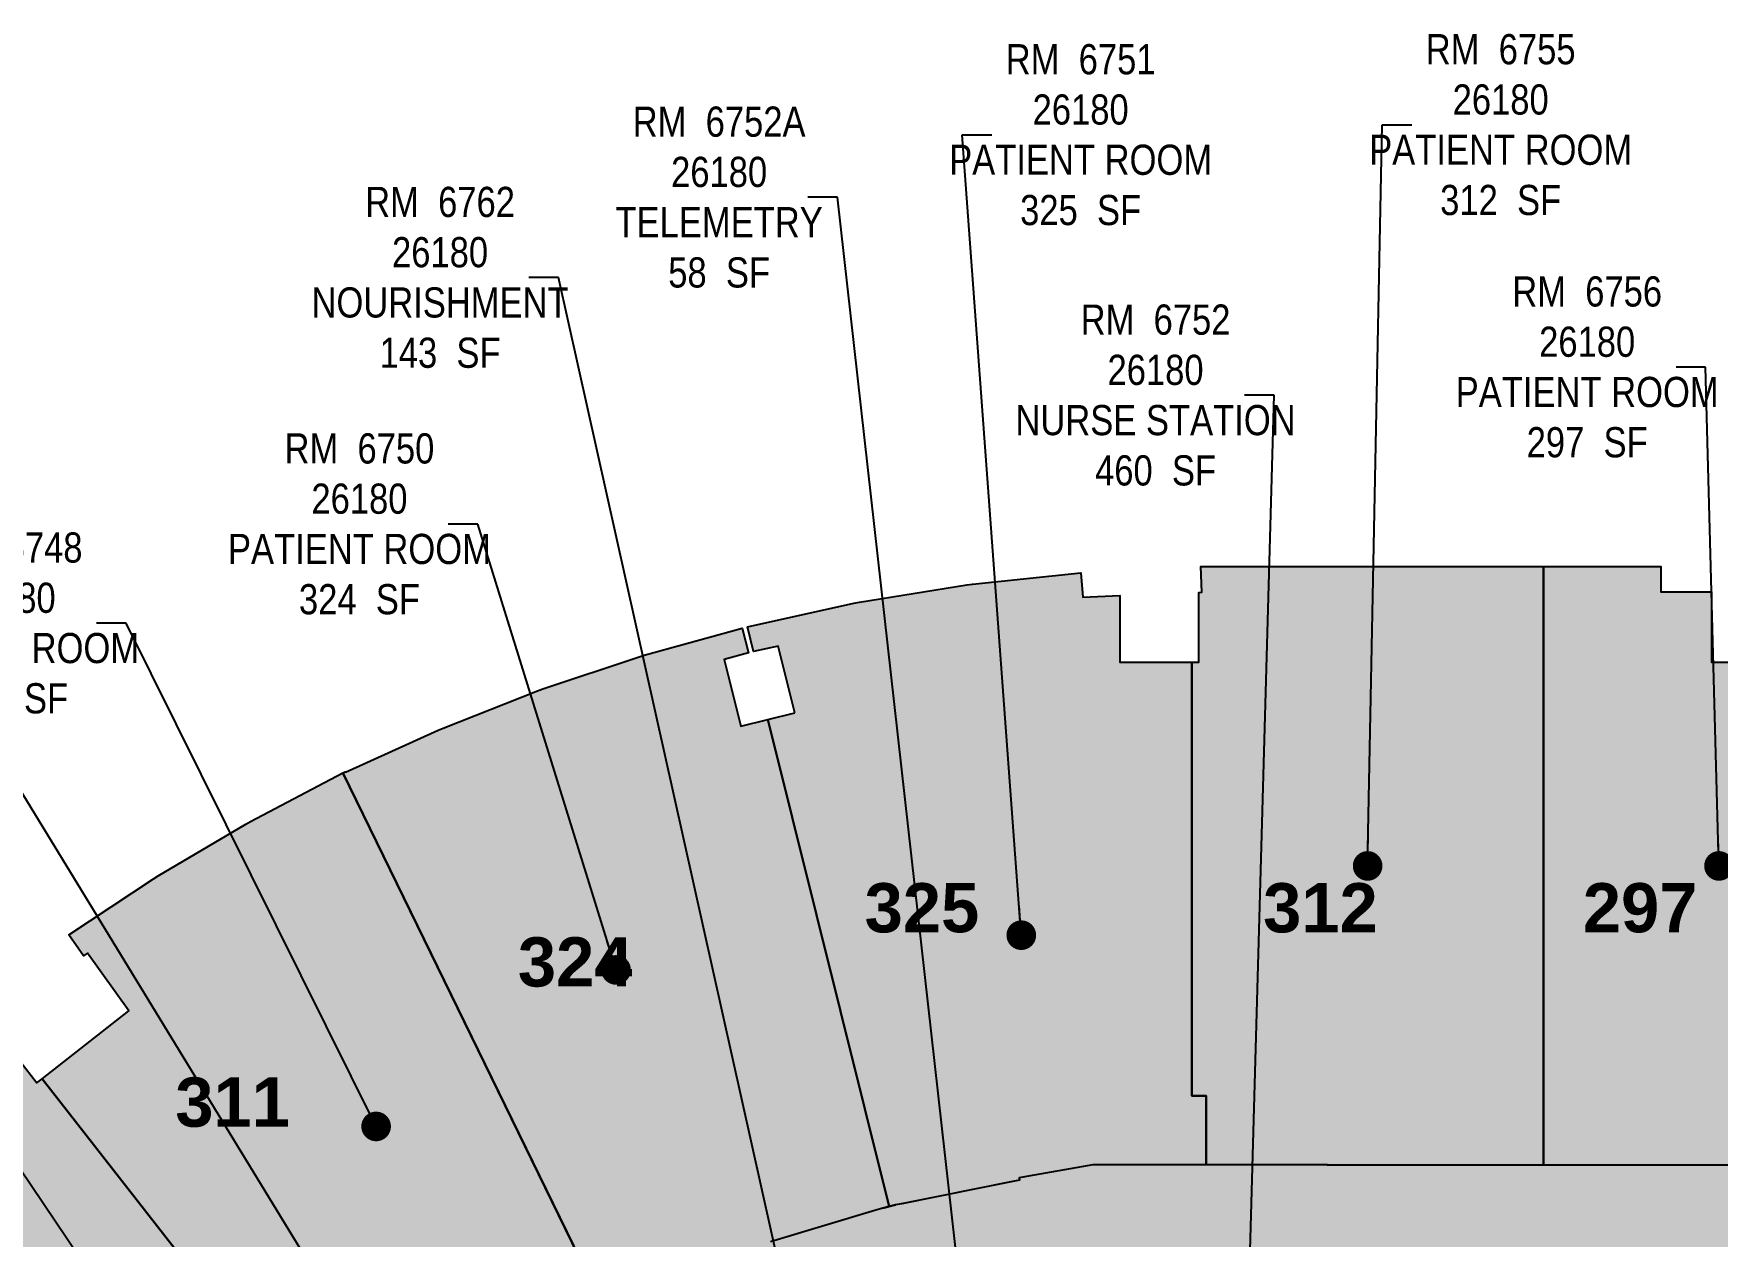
# Model space of a CAD drawing. Header units: inches. Extents: x -415 to 3436, y 1360 to 4575.
# Drawn here: x 337 to 1118, y 3939 to 4498 of the extents above; entities that cross this region are included whole.
import ezdxf

# ---------------------------------------------------------------- set-up
doc = ezdxf.new("R2010")
doc.units = ezdxf.units.IN
doc.header["$LTSCALE"] = 96
doc.header["$MEASUREMENT"] = 0
doc.layers.get('Defpoints').update_dxf_attribs({"color": 31})
for name, color, linetype in [('0-LABEL', 3, 'Continuous'), ('3-FCM', 190, 'Continuous'), ('3-FCM-PTN', 9, 'Continuous'), ('4-OCC', 6, 'Continuous'), ('4-OCC-PTN', 95, 'Continuous')]:
    doc.layers.add(name, color=color, linetype=linetype)
doc.layers.add('AE-109$0$A-WALL-PATT', color=2, linetype='Continuous', lineweight=9)
doc.styles.add('AE-101i$0$Arial_B', font='arialbd.ttf', dxfattribs={"height": 9.132805816937543})
doc.styles.add('ArialN', font='ARIALN.TTF')
doc.dimstyles.new('AB-220', dxfattribs={"dimscale": 220, "dimtxt": 0.0703125, "dimasz": 0.0625, "dimexe": 0.0625, "dimexo": 0.125, "dimgap": 0.1875, "dimtad": 0, "dimdec": 4, "dimrnd": 0.0625, "dimzin": 0, "dimdsep": 46, "dimlunit": 4, "dimtxsty": 'ArialN', "dimblk": 'ARCHTICK', "dimcen": 0.0625, "dimclrd": 256, "dimclre": 256, "dimclrt": 256, "dimadec": 0, "dimazin": 0, "dimtfac": 1, "dimtdec": 4, "dimtofl": 0, "dimtmove": 2, "dimatfit": 3, "dimldrblk": 'DOT', "dimfxl": 0, "dimfrac": 2, "dimtolj": 1, "dimtzin": 0, "dimlwd": -1, "dimlwe": -1, "dimarcsym": 0})

# ---------------------------------------------------------------- blocks, each defined once
blk = doc.blocks.new('_ArchTick')
at = {"color": 0, "linetype": 'ByBlock', "const_width": 0.15}
blk.add_lwpolyline([(-0.5, -0.5), (0.5, 0.5)], dxfattribs=at)
blk = doc.blocks.new('_Dot')
at = {"lineweight": -2}
blk.add_line((-0.5, 0), (-1, 0), dxfattribs=at)
at = {"const_width": 0.5}
blk.add_lwpolyline([(-0.25, 0, 1), (0.25, 0, 1)], format="xyb", close=True, dxfattribs=at)

msp = doc.modelspace()

# ---------------------------------------------------------------- hatches: boundary and pattern name
at = {"layer": '3-FCM-PTN'}
h = msp.add_hatch(color=256, dxfattribs=at)
h.dxf.hatch_style = 1
edge = h.paths.add_edge_path()
edge.add_arc((865.3536852230778, 3662.147323574761), 265.3262662412285, 346.8174862017576, 355.9138104168791)
edge.add_line((1130.005488779658, 3643.240964016118), (1130.005488780736, 3643.240964016118))
edge.add_line((1130.005488780736, 3643.240964016118), (1129.077742397038, 3643.314818112647))
edge.add_line((1129.077742397038, 3643.314818112647), (1129.077742397038, 3690.840999466423))
edge.add_line((1129.077742397038, 3690.840999466423), (1130.005373545953, 3690.914848902439))
edge.add_arc((844.2933388745544, 3669.428343523683), 286.5188242846567, 4.300739724200572, 15.15373334039575)
edge.add_arc((830.5777423972343, 3667.077182698706), 300.3749999995364, 14.90271153620701, 16.16455719438679)
edge.add_line((1119.077742396793, 3750.700687916891), (1119.077742396799, 3839.952182698571))
edge.add_line((1119.077742396799, 3839.952182698571), (1143.202742396799, 3839.952182698571))
edge.add_line((1143.202742396799, 3839.952182698571), (1143.202742396799, 3859.827182698573))
edge.add_line((1143.202742396799, 3859.827182698573), (1223.077742396797, 3859.827182698573))
edge.add_line((1223.077742396797, 3859.827182698573), (1223.077742396797, 3867.077182698573))
edge.add_line((1223.077742396797, 3867.077182698573), (1332.077742396668, 3867.077182698573))
edge.add_line((1332.077742396668, 3867.077182698573), (1332.077742396668, 3862.201461903258))
edge.add_line((1332.077742396668, 3862.201461903258), (1421.327742396797, 3862.201461903258))
edge.add_line((1421.327742396797, 3862.201461903258), (1421.327742396799, 3860.952182698571))
edge.add_line((1421.327742396799, 3860.952182698571), (1499.827742396799, 3860.952182698571))
edge.add_line((1499.827742396799, 3860.952182698571), (1499.827742396799, 3827.952182698569))
edge.add_line((1499.827742396799, 3827.952182698569), (1573.70274239678, 3827.952182698569))
edge.add_line((1573.70274239678, 3827.952182698569), (1573.702742397858, 3816.139682698551))
edge.add_line((1573.702742397858, 3816.139682698551), (1681.202742397833, 3816.139682698569))
edge.add_line((1681.202742397833, 3816.139682698569), (1681.20274239678, 3867.077182698571))
edge.add_line((1681.20274239678, 3867.077182698571), (1997.577742396666, 3867.077182698571))
edge.add_line((1997.577742396666, 3867.077182698571), (1997.577742396665, 3467.077182698566))
edge.add_line((1997.577742396665, 3467.077182698566), (1817.827742397897, 3467.077182698566))
edge.add_line((1817.827742397897, 3467.077182698566), (1817.827742396796, 3359.576461903254))
edge.add_line((1817.827742396796, 3359.576461903254), (1864.765242397872, 3359.576461903223))
edge.add_line((1864.765242397872, 3359.576461903223), (1864.765242397872, 3364.014682698586))
edge.add_line((1864.765242397872, 3364.014682698586), (1950.577557745194, 3364.014889428161))
edge.add_line((1950.577557745194, 3364.014889428161), (1950.578634601606, 3367.077182698566))
edge.add_line((1950.578634601606, 3367.077182698566), (1997.577738613306, 3367.076461903265))
edge.add_line((1997.577738613306, 3367.076461903265), (1997.577738613306, 3362.201451897455))
edge.add_line((1997.577738613306, 3362.201451897455), (2129.702738613287, 3362.201447126636))
edge.add_line((2129.702738613287, 3362.201447126636), (2129.702742396671, 3466.827182698567))
edge.add_line((2129.702742396671, 3466.827182698567), (2105.327742396796, 3466.827182698567))
edge.add_line((2105.327742396796, 3466.827182698567), (2105.327742396796, 3502.202182698564))
edge.add_line((2105.327742396796, 3502.202182698564), (2129.702742396671, 3502.202182698564))
edge.add_line((2129.702742396671, 3502.202182698564), (2129.702742396672, 3737.827182698567))
edge.add_line((2129.702742396672, 3737.827182698567), (2102.827742396797, 3737.827182698567))
edge.add_line((2102.827742396797, 3737.827182698567), (2102.827742396797, 3792.577182698567))
edge.add_line((2102.827742396797, 3792.577182698567), (2106.640076128768, 3792.577167143498))
edge.add_line((2106.640076128768, 3792.577167143498), (2106.640110435036, 3876.639666332458))
edge.add_line((2106.640110435036, 3876.639666332458), (2282.452742397752, 3876.639682698564))
edge.add_line((2282.452742397752, 3876.639682698564), (2282.452742397752, 3965.076461903251))
edge.add_line((2282.452742397752, 3965.076461903251), (2251.651961146792, 3965.076461903251))
edge.add_line((2251.651961146792, 3965.076461903251), (2251.651961146792, 3972.326461903252))
edge.add_line((2251.651961146792, 3972.326461903252), (2107.952738613306, 3972.326461903252))
edge.add_line((2107.952738613306, 3972.326461903252), (2107.952738613306, 4006.951822301036))
edge.add_line((2107.952738613306, 4006.951822301036), (2035.20274239787, 4006.951822301036))
edge.add_line((2035.20274239787, 4006.951822301036), (2035.20274239787, 3972.326461903254))
edge.add_line((2035.20274239787, 3972.326461903254), (1626.202742397873, 3972.326461903256))
edge.add_line((1626.202742397873, 3972.326461903256), (1589.45274239787, 3972.326461903256))
edge.add_line((1589.45274239787, 3972.326461903256), (1589.45274239787, 3972.57646190326))
edge.add_line((1589.45274239787, 3972.57646190326), (1549.952742396792, 3972.576461903256))
edge.add_line((1549.952742396792, 3972.576461903256), (1549.95274239787, 3998.076461903343))
edge.add_line((1549.95274239787, 3998.076461903343), (1508.452742397868, 3998.076461903343))
edge.add_line((1508.452742397868, 3998.076461903343), (1508.452742397868, 3972.576461903259))
edge.add_line((1508.452742397868, 3972.576461903259), (1299.327742396826, 3972.576461903331))
edge.add_line((1299.327742396826, 3972.576461903331), (1223.952742396797, 3972.576461903325))
edge.add_line((1223.952742396797, 3972.576461903325), (1223.952742396797, 4008.57646190326))
edge.add_line((1223.952742396797, 4008.57646190326), (1177.327742396787, 4008.576461903263))
edge.add_line((1177.327742396787, 4008.576461903263), (1177.327742396784, 3972.576461903331))
edge.add_line((1177.327742396784, 3972.576461903331), (1137.827742397864, 3972.576461903338))
edge.add_line((1137.827742397864, 3972.576461903338), (1137.827742397864, 3972.326461903333))
edge.add_line((1137.827742397864, 3972.326461903333), (937.4527811033154, 3972.326461903323))
edge.add_line((937.4527811033154, 3972.326461903323), (937.4527811033154, 3972.576461903289))
edge.add_line((937.4527811033154, 3972.576461903289), (828.4527425315478, 3972.57646190326))
edge.add_line((828.4527425315478, 3972.57646190326), (795.9814318424906, 3966.769276208952))
edge.add_line((795.9814318424906, 3966.769276208952), (794.2319621052311, 3966.502552181726))
edge.add_line((794.2319621052311, 3966.502552181726), (794.3966611849082, 3965.431721937348))
edge.add_line((794.3966611849082, 3965.431721937348), (790.3814271316587, 3964.627368896608))
edge.add_line((790.3814271316587, 3964.627368896608), (739.8846839437047, 3954.511592732128))
edge.add_line((739.8846839437047, 3954.511592732128), (736.952768900328, 3953.924255917123))
edge.add_line((736.952768900328, 3953.924255917123), (733.9894147474415, 3953.182615351745))
edge.add_line((733.9894147474415, 3953.182615351745), (731.0178840857216, 3952.441729546472))
edge.add_line((731.0178840857216, 3952.441729546472), (727.6822655460473, 3951.44303560138))
edge.add_line((727.6822655460473, 3951.44303560138), (678.8251034984678, 3936.815058411879))
edge.add_line((678.8251034984678, 3936.815058411879), (674.8247691269671, 3935.617346602918))
edge.add_line((674.8247691269671, 3935.617346602918), (674.3995775628064, 3936.835169096861))
edge.add_line((674.3995775628064, 3936.835169096861), (670.8435541134122, 3935.956637172099))
edge.add_line((670.8435541134122, 3935.956637172099), (663.7889525342121, 3932.599800216203))
edge.add_arc((-3126.867940239809, 11874.56018585454), 8800.216727205296, 295.3787176399817, 295.51490339181237, ccw=False)
edge.add_line((644.9010981123033, 3923.612269592466), (639.0104571535021, 3920.809286480064))
edge.add_arc((898.7554703622254, 3296.623776036573), 676.0732381439162, 112.5938708549627, 115.9887272509306)
edge.add_line((602.504028560948, 3904.332675564188), (651.6252585370803, 3803.275318499233))
edge.add_arc((811.8821955604824, 3474.722322569864), 365.5534940310195, 115.62002271110401, 116.00154029711919, ccw=False)
edge.add_arc((896.5777302839905, 3301.07719481137), 558.7499878872, 110.3622910683622, 115.7516968595742, ccw=False)
edge.add_line((702.1578199124306, 3824.911565023043), (701.7252504511598, 3826.077056517324))
edge.add_line((701.7252504511598, 3826.077056517324), (705.4112213498747, 3827.272566252106))
edge.add_line((705.4112213498747, 3827.272566252106), (742.5087349218902, 3839.304793260193))
edge.add_line((742.5087349218902, 3839.304793260193), (746.2356617453406, 3840.513586660732))
edge.add_line((746.2356617453406, 3840.513586660732), (750.681164939962, 3840.443249716986))
edge.add_arc((909.0838420779276, 3250.78164635739), 610.5671253851481, 100.74210991160999, 105.0365586379393, ccw=False)
edge.add_line((795.2810030963501, 3850.649238781599), (793.7440008806648, 3857.656275131747))
edge.add_arc((829.187418932767, 3664.742661453255), 196.1425456796935, 43.59731458090289, 100.41067210625658, ccw=False)
edge.add_arc((829.2893943353737, 3664.869406506685), 195.9812942785611, 28.969376622545894, 43.59103818558799, ccw=False)
edge.add_arc((802.6244450938152, 3647.850320776914), 227.5615178065926, 13.066042792669919, 29.46657037591791, ccw=False)
edge.add_line((1024.294423542481, 3699.296069299102), (1026.946945883409, 3665.978012022228))
edge.add_line((1026.946945883409, 3665.978012022228), (1023.927394967706, 3632.755409655045))
edge.add_line((1023.927394967706, 3632.755409655045), (1015.327985719276, 3600.523295911789))
edge.add_line((1015.327985719276, 3600.523295911789), (1001.396887631639, 3570.211854147118))
edge.add_line((1001.396887631639, 3570.211854147118), (982.5361368745826, 3542.695839234701))
edge.add_line((982.5361368745826, 3542.695839234701), (959.2900339724329, 3518.769333103573))
edge.add_line((959.2900339724329, 3518.769333103573), (932.3294358895419, 3499.122828406988))
edge.add_line((932.3294358895419, 3499.122828406988), (902.4323958360756, 3484.323301663815))
edge.add_line((902.4323958360756, 3484.323301663815), (869.9527423967911, 3474.646207615977))
edge.add_line((869.9527423967911, 3474.646207615977), (869.9527423967911, 3477.827182698568))
edge.add_line((869.9527423967911, 3477.827182698568), (866.3277423967947, 3477.827182698568))
edge.add_line((866.3277423967947, 3477.827182698568), (866.3277423967911, 3359.826461903283))
edge.add_line((866.3277423967911, 3359.826461903283), (880.0777423978716, 3359.826461903282))
edge.add_line((880.0777423978716, 3359.826461903282), (880.0777423978716, 3353.201461903283))
edge.add_line((880.0777423978716, 3353.201461903283), (920.4527423978734, 3353.201461903283))
edge.add_line((920.4527423978734, 3353.201461903283), (920.4527423978734, 3359.826461903283))
edge.add_line((920.4527423978734, 3359.826461903283), (1156.202742397894, 3359.826461903256))
edge.add_line((1156.202742397894, 3359.826461903256), (1156.202742397894, 3359.576461903252))
edge.add_line((1156.202742397894, 3359.576461903252), (1191.202742396816, 3359.576461903258))
edge.add_line((1191.202742396816, 3359.576461903258), (1191.202742396809, 3323.576461903354))
edge.add_line((1191.202742396809, 3323.576461903354), (1237.827742396825, 3323.576461903345))
edge.add_line((1237.827742396825, 3323.576461903345), (1237.827742396822, 3359.576461903254))
edge.add_line((1237.827742396822, 3359.576461903254), (1277.3277423979, 3359.576460189151))
edge.add_line((1277.3277423979, 3359.576460189151), (1277.3277423979, 3359.826461903251))
edge.add_line((1277.3277423979, 3359.826461903251), (1477.390242397896, 3359.826461903251))
edge.add_line((1477.390242397896, 3359.826461903251), (1477.390242397896, 3359.576449793331))
edge.add_line((1477.390242397896, 3359.576449793331), (1516.890242397895, 3359.576449793331))
edge.add_line((1516.890242397895, 3359.576449793331), (1516.890242397894, 3323.576449793425))
edge.add_line((1516.890242397894, 3323.576449793425), (1563.515242397769, 3323.576358178195))
edge.add_line((1563.515242397769, 3323.576358178195), (1563.515313135853, 3359.576449793329))
edge.add_line((1563.515313135853, 3359.576449793329), (1603.0152423979, 3359.576449793324))
edge.add_line((1603.0152423979, 3359.576449793324), (1603.0152423979, 3359.826449793325))
edge.add_line((1603.0152423979, 3359.826449793325), (1817.812117397154, 3359.576461903254))
edge.add_line((1817.812117397154, 3359.576461903254), (1817.812117397154, 3467.077182698566))
edge.add_line((1817.812117397154, 3467.077182698566), (1681.202742396781, 3467.077182698566))
edge.add_line((1681.202742396781, 3467.077182698566), (1681.202742398399, 3518.014682698566))
edge.add_line((1681.202742398399, 3518.014682698566), (1578.57774239879, 3518.014682698584))
edge.add_line((1578.57774239879, 3518.014682698584), (1578.577742396779, 3496.081454080211))
edge.add_line((1578.577742396779, 3496.081454080211), (1530.077742396799, 3496.081454080211))
edge.add_line((1530.077742396799, 3496.081454080211), (1530.077742396799, 3467.077182698569))
edge.add_line((1530.077742396799, 3467.077182698569), (1499.077742396798, 3467.077182698569))
edge.add_line((1499.077742396798, 3467.077182698569), (1499.077742396798, 3496.081454080211))
edge.add_line((1499.077742396798, 3496.081454080211), (1403.327742396798, 3496.081454080211))
edge.add_line((1403.327742396798, 3496.081454080211), (1403.327742396798, 3472.202182698567))
edge.add_line((1403.327742396798, 3472.202182698567), (1339.327742396799, 3472.202182698567))
edge.add_line((1339.327742396799, 3472.202182698567), (1339.327742396799, 3474.577172647091))
edge.add_line((1339.327742396799, 3474.577172647091), (1216.515238613358, 3474.577172647091))
edge.add_line((1216.515238613358, 3474.577172647091), (1216.515238613358, 3474.327172137372))
edge.add_line((1216.515238613358, 3474.327172137372), (1143.077742397877, 3474.327182698569))
edge.add_line((1143.077742397877, 3474.327182698569), (1143.077742397877, 3498.277146723713))
edge.add_line((1143.077742397877, 3498.277146723713), (1092.092893956144, 3521.211772446716))
edge.add_arc((866.8313804205056, 3656.124169393626), 262.5720935863654, 329.0819947605832, 348.0237166742695)
at = {"layer": '4-OCC-PTN'}
h = msp.add_hatch(color=215, dxfattribs=at)
h.dxf.hatch_style = 1
h.paths.add_polyline_path([(690.1007345843987, 4182.430846992555), (682.3869190509563, 4213.369271252055), (671.02841528827, 4210.872901158333), (668.1634057405417, 4222.401660249259), (717.5972823493003, 4233.266176836931), (720.1208757454269, 4233.747159327002), (770.0603106152839, 4241.823354054139), (772.6068709135161, 4242.16231577299), (822.920064630604, 4247.430319212555), (822.9544742257481, 4247.432950474218), (823.8261876237616, 4236.033347995062), (841.0777423967943, 4236.855918346355), (841.0777423967943, 4205.952182698569), (874.4575436862242, 4205.952182698569), (874.4575436862242, 4004.576461903261), (881.1402423967993, 4004.57646190326), (881.1402423967993, 3972.576461903327), (828.45274253155, 3972.57646190326), (795.9814318424978, 3966.769276208928), (794.2319621051097, 3966.502552181706), (794.4445545432736, 3965.441316189618), (740.3749435863087, 3954.6098041512), (736.9527689003298, 3953.924255917123), (733.9894147474438, 3953.182615351745), (677.6080141305811, 4179.316061951728)])
h = msp.add_hatch(color=215, dxfattribs=at)
h.dxf.hatch_style = 1
h.paths.add_polyline_path([(1037.640261749505, 3972.326461903289), (937.4527811022367, 3972.326461903323), (937.4527811022367, 3972.576461903289), (881.1402423967993, 3972.576461903327), (881.1402423967993, 4004.57646190326), (874.4575436862242, 4004.576461903261), (874.4575436862242, 4205.952182698569), (877.7027811022313, 4205.952182698569), (877.7027811022313, 4238.339478511498), (879.0936262425375, 4238.405795315442), (878.5897145590484, 4250.326894064054), (1037.640242396792, 4250.326894064054)])
h = msp.add_hatch(color=215, dxfattribs=at)
h.dxf.hatch_style = 1
h.paths.add_polyline_path([(1190.765242396807, 4008.576461903263), (1177.327742396789, 4008.576461903264), (1177.327742396786, 3972.576461903331), (1137.827742396786, 3972.576461903338), (1137.827742396786, 3972.326461903333), (1037.640261749505, 3972.326461903289), (1037.640242396792, 4250.326894064054), (1040.577742071952, 4250.326894064054), (1092.077742071951, 4250.326907444301), (1092.077745156685, 4238.577182698567), (1115.700334049212, 4238.577182698567), (1115.7027423968, 4205.952182698567), (1148.577742754001, 4205.952182698569), (1148.57774201117, 4250.326964198315), (1200.640242396797, 4250.326977578563), (1200.640242396797, 4067.326461903222), (1200.640242396797, 4008.576461903262)])
h = msp.add_hatch(color=215, dxfattribs=at)
h.dxf.hatch_style = 1
edge = h.paths.add_edge_path()
edge.add_line((674.8247691268343, 3935.617346602879), (674.399575690928, 3936.835174458094))
edge.add_line((674.399575690928, 3936.835174458094), (670.843554113414, 3935.956637172098))
edge.add_line((670.843554113414, 3935.956637172098), (639.0104385544346, 3920.809278740353))
edge.add_arc((896.5777302877771, 3301.077194808407), 671.1250000003589, 112.5682937724004, 115.7007595531106)
edge.add_line((605.5302603731307, 3905.808652466899), (602.3936863618392, 3904.278872549809))
edge.add_line((602.3936863618392, 3904.278872549809), (480.3414680407523, 4154.481842480958))
edge.add_line((480.3414680407523, 4154.481842480958), (481.4649606005355, 4155.02980641053))
edge.add_line((481.4649606005355, 4155.02980641053), (481.6181121978962, 4154.789468651423))
edge.add_line((481.6181121978962, 4154.789468651423), (524.5152647976738, 4174.320759556686))
edge.add_line((524.5152647976738, 4174.320759556686), (526.8691926604497, 4175.337716912856))
edge.add_line((526.8691926604497, 4175.337716912856), (570.7212554889484, 4192.611355564528))
edge.add_line((570.7212554889484, 4192.611355564528), (573.1311803573735, 4193.48848844402))
edge.add_line((573.1311803573735, 4193.48848844402), (617.8271594464823, 4208.443406516597))
edge.add_line((617.8271594464823, 4208.443406516597), (620.2796871973628, 4209.193211510503))
edge.add_line((620.2796871973628, 4209.193211510503), (665.6970934097167, 4221.788426648123))
edge.add_line((665.6970934097167, 4221.788426648123), (668.6019951317644, 4210.270827157616))
edge.add_line((668.6019951317644, 4210.270827157616), (657.3959728398363, 4207.163170349981))
edge.add_line((657.3959728398363, 4207.163170349981), (665.1156196340007, 4176.201358181164))
edge.add_line((665.1156196340007, 4176.201358181164), (677.6080141305811, 4179.316061951728))
edge.add_line((677.6080141305811, 4179.316061951728), (733.9894147479563, 3953.182615351872))
edge.add_line((733.9894147479563, 3953.182615351872), (731.0178840857234, 3952.441729546471))
edge.add_line((731.0178840857234, 3952.441729546471), (727.682265545267, 3951.443035601145))
edge.add_line((727.682265545267, 3951.443035601145), (678.8251034984701, 3936.815058411879))
edge.add_line((678.8251034984701, 3936.815058411879), (674.8247691269876, 3935.617346602923))
edge.add_line((674.8247691269876, 3935.617346602923), (674.8247691268343, 3935.617346602879))
h = msp.add_hatch(color=215, dxfattribs=at)
h.dxf.hatch_style = 1
edge = h.paths.add_edge_path()
edge.add_line((587.3674880889894, 3935.082077000799), (602.3936860263316, 3904.278872386175))
edge.add_arc((898.5018115012624, 3297.124825267814), 675.5117015303895, 115.9984227457413, 119.4082551653919)
edge.add_line((566.8057919002963, 3885.592164620949), (533.0800766436628, 3866.482774899552))
edge.add_line((533.0800766436628, 3866.482774899552), (530.0818248440132, 3864.353543627421))
edge.add_line((530.0818248440132, 3864.353543627421), (488.0652113181595, 3834.573446451303))
edge.add_line((488.0652113181595, 3834.573446451303), (485.22261807512, 3832.561854707559))
edge.add_line((485.22261807512, 3832.561854707559), (482.7229227372213, 3830.786994861497))
edge.add_line((482.7229227372213, 3830.786994861497), (340.7183722742457, 4012.545496369719))
edge.add_line((340.7183722742457, 4012.545496369719), (380.9408990924003, 4043.970611519218))
edge.add_line((380.9408990924003, 4043.970611519218), (361.7483910733004, 4070.798190727804))
edge.add_line((361.7483910733004, 4070.798190727804), (359.965504284849, 4069.618130612122))
edge.add_line((359.965504284849, 4069.618130612122), (353.1789129944682, 4079.366755539517))
edge.add_line((353.1789129944682, 4079.366755539517), (392.4813224512477, 4105.380300623032))
edge.add_line((392.4813224512477, 4105.380300623032), (394.6902907085523, 4106.759388185515))
edge.add_line((394.6902907085523, 4106.759388185515), (435.2662096080549, 4130.660280012224))
edge.add_line((435.2662096080549, 4130.660280012224), (437.5092797928787, 4131.903626940435))
edge.add_line((437.5092797928787, 4131.903626940435), (480.3414680407523, 4154.481842480958))
edge.add_line((480.3414680407523, 4154.481842480958), (587.3674880889894, 3935.082077000799))
h = msp.add_hatch(color=215, dxfattribs=at)
h.dxf.hatch_style = 1
edge = h.paths.add_edge_path()
edge.add_arc((2382.902134083359, 2004.067653340411), 2643.746782024136, 137.5396455571376, 139.0967427840243)
edge.add_line((384.7153646186439, 3735.150170668554), (382.4784522295331, 3732.484415264767))
edge.add_line((382.4784522295331, 3732.484415264767), (169.4071695534753, 3911.243683665336))
edge.add_line((169.4071695534753, 3911.243683665336), (170.257158116869, 3912.204421122307))
edge.add_line((170.257158116869, 3912.204421122307), (201.4885716915346, 3947.505011306556))
edge.add_line((201.4885716915346, 3947.505011306556), (203.2376192176685, 3949.380628063471))
edge.add_line((203.2376192176685, 3949.380628063471), (236.2726672023978, 3982.997179545573))
edge.add_line((236.2726672023978, 3982.997179545573), (238.1174801026064, 3984.778686126622))
edge.add_line((238.1174801026064, 3984.778686126622), (272.821250085527, 4016.578676586747))
edge.add_line((272.821250085527, 4016.578676586747), (274.8021261181152, 4018.302750869899))
edge.add_line((274.8021261181152, 4018.302750869899), (311.1700872566662, 4048.282029866781))
edge.add_line((311.1700872566662, 4048.282029866781), (318.5084758988623, 4038.941711262665))
edge.add_line((318.5084758988623, 4038.941711262665), (317.0806711483756, 4037.826193858751))
edge.add_line((317.0806711483756, 4037.826193858751), (338.3050844827499, 4010.660039320253))
edge.add_line((338.3050844827499, 4010.660039320253), (340.7183722742661, 4012.545496369735))
edge.add_line((340.7183722742661, 4012.545496369735), (482.7229227372213, 3830.786994861497))
edge.add_line((482.7229227372213, 3830.786994861497), (478.1356768416663, 3826.84581658376))
edge.add_line((478.1356768416663, 3826.84581658376), (439.0729226764101, 3793.284659913812))
edge.add_line((439.0729226764101, 3793.284659913812), (436.028410204492, 3790.66893651602))
edge.add_line((436.028410204492, 3790.66893651602), (435.2747311574249, 3791.470144918458))
edge.add_line((435.2747311574249, 3791.470144918458), (432.4921375929393, 3788.80794062403))
edge.add_line((432.4921375929393, 3788.80794062403), (432.4921375932881, 3788.8079406244))
at = {"layer": 'AE-109$0$A-WALL-PATT', "lineweight": 9}
h = msp.add_hatch(dxfattribs=at)
h.set_pattern_fill('FP_4', color=256, style=0, pattern_type=2)
h.set_pattern_definition([(45, (0, 0), (-8.012226937624769, 8.01222693762477), []), (135, (0, 0), (-8.01222693762477, -8.012226937624769), [])])
h.paths.add_polyline_path([(662.0431237620181, 3950.088960209366), (662.2728421722275, 3950.201001363226), (661.6163343212855, 3952.8341105345), (661.3737603897165, 3952.773630060601), (661.9812921183997, 3950.336953386681)], flags=0)
h.paths.add_polyline_path([(658.2287757469209, 3965.387474502189), (658.4713496784899, 3965.447954976089), (657.0198117191683, 3971.269755747639), (656.7772377875992, 3971.209275273739), (657.8205869368334, 3967.024630398971)], flags=0)
h.paths.add_polyline_path([(646.6165181724132, 4011.961695777331), (646.8590921039822, 4012.022176251231), (646.5792747640357, 4013.144462303161), (646.3337648329782, 4013.095757480031), (646.5668529830033, 4012.160891972077)], flags=0)

# ---------------------------------------------------------------- linework, layer by layer
at = {"layer": '3-FCM'}
msp.add_line((731.0178840857234, 3952.441729546471), (736.9609454091642, 3953.923501157018), dxfattribs=at)
msp.add_lwpolyline([(1137.827742397864, 3972.326461903333), (937.4527811033154, 3972.326461903323), (937.4527811033154, 3972.576461903289), (828.4527425315478, 3972.57646190326), (795.9814318424906, 3966.769276208952), (794.2319621052311, 3966.502552181726), (794.3966611849082, 3965.431721937348), (790.3814271316587, 3964.627368896608), (739.8846839437047, 3954.511592732128), (736.952768900328, 3953.924255917123), (733.9894147474415, 3953.182615351745), (731.0178840857216, 3952.441729546472), (727.6822655460473, 3951.44303560138), (678.8251034984678, 3936.815058411879)], dxfattribs=at)
at = {"layer": '4-OCC'}
for points in [[(690.1007345843987, 4182.430846992555), (682.3869190509563, 4213.369271252055), (671.02841528827, 4210.872901158333), (668.1634057405417, 4222.401660249259), (717.5972823493003, 4233.266176836931), (720.1208757454269, 4233.747159327002), (770.0603106152839, 4241.823354054139), (772.6068709135161, 4242.16231577299), (822.920064630604, 4247.430319212555), (822.9544742257481, 4247.432950474218), (823.8261876237616, 4236.033347995062), (841.0777423967943, 4236.855918346355), (841.0777423967943, 4205.952182698569), (874.4575436862242, 4205.952182698569), (874.4575436862242, 4004.576461903261), (881.1402423967993, 4004.57646190326), (881.1402423967993, 3972.576461903327), (828.45274253155, 3972.57646190326), (795.9814318424978, 3966.769276208928), (794.2319621051097, 3966.502552181706), (794.4445545432736, 3965.441316189618), (740.3749435863087, 3954.6098041512), (736.9527689003298, 3953.924255917123), (733.9894147474438, 3953.182615351745), (677.6080141305811, 4179.316061951728)], [(1037.640261749505, 3972.326461903289), (937.4527811022367, 3972.326461903323), (937.4527811022367, 3972.576461903289), (881.1402423967993, 3972.576461903327), (881.1402423967993, 4004.57646190326), (874.4575436862242, 4004.576461903261), (874.4575436862242, 4205.952182698569), (877.7027811022313, 4205.952182698569), (877.7027811022313, 4238.339478511498), (879.0936262425375, 4238.405795315442), (878.5897145590484, 4250.326894064054), (1037.640242396792, 4250.326894064054)], [(1190.765242396807, 4008.576461903263), (1177.327742396789, 4008.576461903264), (1177.327742396786, 3972.576461903331), (1137.827742396786, 3972.576461903338), (1137.827742396786, 3972.326461903333), (1037.640261749505, 3972.326461903289), (1037.640242396792, 4250.326894064054), (1040.577742071952, 4250.326894064054), (1092.077742071951, 4250.326907444301), (1092.077745156685, 4238.577182698567), (1115.700334049212, 4238.577182698567), (1115.7027423968, 4205.952182698567), (1148.577742754001, 4205.952182698569), (1148.57774201117, 4250.326964198315), (1200.640242396797, 4250.326977578563), (1200.640242396797, 4067.326461903222), (1200.640242396797, 4008.576461903262)]]:
    msp.add_lwpolyline(points, close=True, dxfattribs=at)
msp.add_lwpolyline([(602.3936863618392, 3904.278872549809), (480.3414680407523, 4154.481842480958), (481.4649606005355, 4155.02980641053), (481.6181121978962, 4154.789468651423), (524.5152647976738, 4174.320759556686), (526.8691926604497, 4175.337716912856), (570.7212554889484, 4192.611355564528), (573.1311803573735, 4193.48848844402), (617.8271594464823, 4208.443406516597), (620.2796871973628, 4209.193211510503), (665.6970934097167, 4221.788426648123), (668.6019951317644, 4210.270827157616), (657.3959728398363, 4207.163170349981), (665.1156196340007, 4176.201358181164), (677.6080141305811, 4179.316061951728), (733.9894147479563, 3953.182615351872), (731.0178840857234, 3952.441729546471), (727.682265545267, 3951.443035601145), (678.8251034984701, 3936.815058411879)], dxfattribs=at)
msp.add_lwpolyline([(587.3674880889894, 3935.082077000799), (602.3936860263316, 3904.278872386175, 0.01487929858032504), (566.8057919002963, 3885.592164620949), (533.0800766436628, 3866.482774899552), (530.0818248440132, 3864.353543627421), (488.0652113181595, 3834.573446451303), (485.22261807512, 3832.561854707559), (482.7229227372213, 3830.786994861497), (340.7183722742457, 4012.545496369719), (380.9408990924003, 4043.970611519218), (361.7483910733004, 4070.798190727804), (359.965504284849, 4069.618130612122), (353.1789129944682, 4079.366755539517), (392.4813224512477, 4105.380300623032), (394.6902907085523, 4106.759388185515), (435.2662096080549, 4130.660280012224), (437.5092797928787, 4131.903626940435), (480.3414680407523, 4154.481842480958), (587.3674880889894, 3935.082077000799)], format="xyb", close=True, dxfattribs=at)
msp.add_lwpolyline([(432.4921375929393, 3788.80794062403, 0.006794222886576206), (384.7153646186439, 3735.150170668554), (382.4784522295331, 3732.484415264767), (169.4071695534753, 3911.243683665336), (170.257158116869, 3912.204421122307), (201.4885716915346, 3947.505011306556), (203.2376192176685, 3949.380628063471), (236.2726672023978, 3982.997179545573), (238.1174801026064, 3984.778686126622), (272.821250085527, 4016.578676586747), (274.8021261181152, 4018.302750869899), (311.1700872566662, 4048.282029866781), (318.5084758988623, 4038.941711262665), (317.0806711483756, 4037.826193858751), (338.3050844827499, 4010.660039320253), (340.7183722742661, 4012.545496369735), (482.7229227372213, 3830.786994861497), (478.1356768416663, 3826.84581658376), (439.0729226764101, 3793.284659913812), (436.028410204492, 3790.66893651602), (435.2747311574249, 3791.470144918458), (432.4921375929393, 3788.80794062403), (432.4921375932881, 3788.8079406244)], format="xyb", dxfattribs=at)

# ---------------------------------------------------------------- texts
at = {"layer": '0-LABEL', "char_height": 14, "attachment_point": 5, "style": 'ArialN'}
for s, insert in [('RM  6755\\P26180\\PPATIENT ROOM\\P312  SF', (1017.799223000631, 4455.427326790899)), ('RM  6751\\P26180\\PPATIENT ROOM\\P325  SF', (822.8232776092373, 4450.769311578728)), ('RM  6752A\\P26180\\PTELEMETRY\\P58  SF', (655.0144774929468, 4421.78797745361)), ('RM  6762\\P26180\\PNOURISHMENT\\P143  SF', (525.4737858030567, 4384.519667147464)), ('RM  6756\\P26180\\PPATIENT ROOM\\P297  SF', (1057.95183398583, 4342.95341521338)), ('RM  6752\\P26180\\PNURSE STATION\\P460  SF', (857.5987740697274, 4329.885441298844)), ('RM  6750\\P26180\\PPATIENT ROOM\\P324  SF', (488.0522815508193, 4270.073434012767)), ('RM  6748\\P26180\\PPATIENT ROOM\\P311  SF', (324.7388630801361, 4224.066179094531))]:
    msp.add_mtext(s, dxfattribs=dict(at, insert=insert))
at = {"layer": 'Defpoints', "style": 'AE-101i$0$Arial_B'}
for s, p in [('325', (722.5449861863281, 4080.504403884395)), ('312', (907.5277780142942, 4080.504403884392)), ('297', (1055.93749735792, 4080.504403884388)), ('324', (561.5968677475194, 4055.372230921328)), ('311', (402.5648086676647, 3990.262502393674))]:
    msp.add_text(s, height=22.83201454234386, dxfattribs=at).set_placement(p)

# ---------------------------------------------------------------- leaders
at = {"layer": '0-LABEL', "annotation_type": 0, "has_hookline": 1}
for points, hookline_direction, text_width in [([(956.0489027178646, 4111.326677983671), (962.7992230006312, 4455.427326790899), (976.5492230006312, 4455.427326790899)], 0, 119.6398362892224), ([(795.2770890131396, 4079.168484059181), (767.8232776092373, 4450.769311578728), (781.5732776092373, 4450.769311578728)], 0, 119.6398362892224), ([(794.8328772301857, 3665.726481823519), (710.0144774929468, 4421.78797745361), (696.2644774929468, 4421.78797745361)], 1, 95.70804911323329), ([(720.2235386467744, 3758.285120186311), (580.4737858030567, 4384.519667147464), (566.7237858030567, 4384.519667147464)], 1, 117.8731241473397), ([(1119.140242396794, 4111.326719740926), (1112.95183398583, 4342.95341521338), (1099.20183398583, 4342.95341521338)], 1, 119.6398362892224), ([(894.0192370625539, 3667.764981775568), (912.5987740697274, 4329.885441298844), (898.8487740697274, 4329.885441298844)], 1, 127.5470668485675), ([(671.2172636668422, 3588.626314991364), (248.5035768659291, 4280.995152890649), (234.7535768659291, 4280.995152890649)], 1, 116.7366984993179), ([(607.1654413943543, 4063.033649598966), (543.0522815508193, 4270.073434012767), (529.3022815508193, 4270.073434012767)], 1, 119.6398362892224), ([(495.7878789678216, 3990.370802143667), (379.7388630801361, 4224.066179094531), (365.9888630801361, 4224.066179094531)], 1, 119.6398362892224), ([(548.4333294242842, 3648.039165675363), (175.7075019498552, 4199.565064464514), (161.9575019498552, 4199.565064464514)], 1, 139.5225102319236), ([(609.6263791058627, 3531.306471541156), (-3.362972010054364, 4066.597938484645), (-17.11297201005436, 4066.597938484645)], 1, 122.1418826739427)]:
    msp.add_leader(points, dimstyle='AB-220', dxfattribs=dict(at, hookline_direction=hookline_direction, text_width=text_width))

doc.saveas('drawing.dxf')
